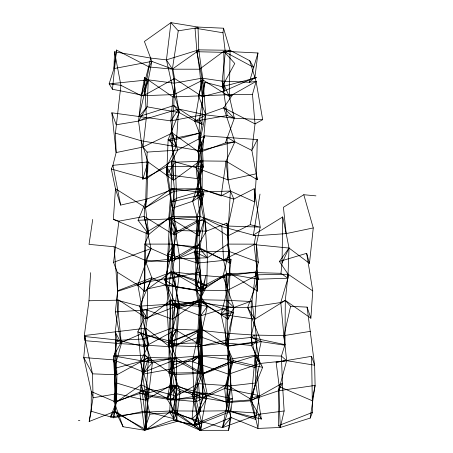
<?xml version="1.0" encoding="UTF-8"?>
<svg xmlns="http://www.w3.org/2000/svg" width="453" height="453" viewBox="0 0 453 453"><rect width="100%" height="100%" fill="white"/><g stroke="black" fill="none" stroke-linecap="round" stroke-linejoin="round"><path stroke-width="0.68" d="M149.881 414.133L175.317 412.445L201.874 423.504L194.088 424.461L177.004 421.432L144.399 430.316L149.881 414.133L145.894 395.769L142.355 374.218L137.854 331.806L144.003 318.878L179.382 305.016L199.603 300.492L227.961 319.246L229.999 273.238L206.761 285.871L171.71 271.947L170.77 272.162L144.496 291.46L144.773 244.105L148.816 234.405L168.805 218.035L204.116 220.651L227.876 235.928L250.232 224.705L254.728 201.919L256.398 173.765L257.315 139.569L204.654 135.849L196.126 167.655L200.883 178.25L200.203 188.776L204.722 218.086L207.366 257.791L206.761 285.871L199.603 300.492L198.754 355.882L196.647 401.658L201.874 423.504L200.804 430.31L175.894 413.985L175.317 412.445L167.089 399.059L173.182 368.612L176.262 345.667L171.851 341.585L141.262 333.844L120.996 342.638L113.652 355.99L116.512 382.978L115.611 411.505L144.632 430.231L139.881 393.464L145.022 355.243L142.82 338.986L141.262 333.844L140.792 310.531L144.937 282.383L144.954 262.106L150.968 248.578L144.201 216.449L144.467 208.154L174.099 191.257L200.203 188.776L233.839 199.082L254.207 188.725L260.186 227.123L256.404 244.156L257.44 291.16L229.999 273.238L227.876 244.099L228.108 226.047L233.839 199.082L230.407 191.053L228.063 179.937L226.047 161.194L234.864 141.823L223.737 107.786L232.7 94.524L252.48 94.337L256.092 81.41L249.733 60.713L230.079 50.306L198.754 49.853L166.449 59.858L150.787 58.092L114.518 51.789L113.958 68.573L109.145 83.862L112.452 89.269L143.929 95.498L174.558 78.465L202.276 96.636L224.235 91.025L254.886 77.497L256.534 77.684L222.1 86.71L205.011 82.316C199.212 100.266 205.611 119.592 198.901 137.299L202.293 171.817L201.913 205.305L197.361 191.959L201.97 161.325L200.118 133.006L168.137 139.609L166.693 174.637L171.109 201.998L176.976 231.67L174.099 244.694L164.835 279.863L170.928 299.994L168.369 345.679L172.831 357.989L169.649 412.06L173.663 418.668L200.175 430.344L228.601 430.31L231.047 417.502L226.172 401.709L228.589 374.235L228.482 359.354L226.755 340.05L221.053 314.269L227.27 290.441L231.121 259.637L223.505 259.807L195.588 245.832L168.154 261.749L145.22 260.379L114.111 246.755L89.026 244.365L92.712 219.439M147.384 288.901L166.37 284.807L196.155 290.22L227.27 290.441L257.831 274.79L254.841 319.172L251.03 337.434L255.209 355.248L255.702 382.983L261.336 419.076L228.204 410.769L200.656 411.114L172.553 410.894L169.649 412.06L146.138 429.704L144.603 411.114L141.296 384.688L143.873 372.179L144.371 346.862L145.826 328.21L147.287 318.652L147.384 288.901L151.84 277.78L145.22 260.379L146.194 232.429L172.078 216.71L200.011 216.324L221.857 226.591L255.707 235.798L286.177 233.606L313.261 227.933L303.799 194.728L283.419 207.293L286.177 233.606L289.02 248.051L287.893 278.25L280.781 302.525L284.784 345.203L261.149 341.692L251.03 337.434L226.755 340.05L198.221 346.636L168.369 345.679L145.826 328.21L84.32 335.543L84.813 340.679L121.347 343.685L171.494 346.794L199.977 336.647L227.621 346.228L261.149 341.692L247.666 307.536L258.108 279.19L257.831 274.79L288.102 274.241L312.751 290.905L310.883 318.216L285.305 300.407L280.781 302.525L247.666 307.536L227.593 307.547L200.52 315.871L169.909 304.173L139.739 306.143L117.078 300.163L117.525 290.792L114.111 246.755M115.611 411.505L123.063 426.749L144.632 430.231L173.312 419.931L176.189 399.393L172.423 374.637L172.367 319.212L172.944 271.942L205.77 275.713L225.056 277.253L226.523 300.294L225.498 342.949L233.312 360.65L226.472 384.716L224.699 388.453L226.908 410.984L194.088 424.461L194.575 425.752L230.577 411.494L255.515 419.331L259.501 395.712L255.492 355.911L257.004 341.704L251.993 300.866L255.854 271.947L258.386 262.179L256.404 244.156L227.876 244.099L207.366 257.791L174.665 258.94L150.968 248.578L144.773 244.105L172.514 244.099L199.926 248.782L230.181 263.074L227.876 235.928L228.108 226.047L226.891 223.114L206.308 231.155L175.356 230.537L174.156 234.897L174.665 258.94L171.71 271.947L179.382 305.016L176.262 345.667L137.854 331.806L141.262 333.844L152.389 362.655L144.399 430.316M205.011 82.316L199.558 119.201L202.151 124.247L173.81 105.566L139.02 116.529L143.929 95.498L148.329 79.858L151.84 61.398L144.405 41.472L170.945 22.65L198.018 27.072L198.754 49.853L202.972 80.011L174.128 94.569L141.353 95.787L120.911 85.306L109.145 83.862L148.329 79.858L174.19 83.193L202.027 78.159L222.146 81.121L249.32 82.287L254.886 77.497L257.967 52.984L223.788 51.274L199.513 69.207L172.938 69.196L149.065 66.97L116.478 50.051L113.958 68.573L151.84 61.398L172.938 69.196L174.558 78.465L174.128 94.569L172.933 96.959L170.883 120.866L172.327 133.001L197.785 151.296L202.582 151.257L225.401 142.916L234.326 118.222L229.388 96.478L230.079 50.306L223.539 28.211L198.018 27.072L195.017 28.16L196.942 51.721L202.027 78.159L202.972 80.011L229.388 96.478L232.7 94.524L172.933 96.959L144.541 77.452L141.353 95.787L138.539 121.098L141.2 140.775L147.984 161.931L173.573 180.266L200.022 160.923L226.047 161.194L257.259 179.711L256.398 173.765L228.063 179.937L196.126 167.655L171.738 160.945L174.365 188.878L171.251 218.839L172.253 261.364L178.731 306.687L168.822 343.833L197.163 342.938L201.342 328.98L169.031 342.157L169.06 373.096L201.177 372.593L197.163 342.938L199.699 299.852L200.634 291.081L199.19 235.792L200.985 188.799L200.022 160.923L197.785 151.296L204.654 135.849L177.746 150.113L171.738 160.945L171.155 188.669L168.805 218.035L172.514 244.099L170.77 272.162L166.817 304.02L169.031 342.157L168.822 343.833L171.166 365.769L180.169 391.8L177.361 412.893L200.186 430.35L200.804 430.31L192.083 394.506L201.177 372.593L201.342 328.98L199.603 300.492L202.089 329.184L202.168 374.388L203.023 397.977L194.088 424.461M146.138 429.704L145.69 400.146L148.522 357.536L145.826 328.21L148.567 345.362L140.26 361.517L148.188 388.685L147.446 412.066L146.138 429.704L114.133 411.669L89.184 421.483L91.189 411.245L91.308 391.59L83.743 357.542L85.736 336.624L84.32 335.543L88.975 300.758L90.577 272.683M169.649 412.06L192.066 418.68L200.175 430.344L231.047 417.502L257.933 428.425L280.345 427.468L284.133 410.967L282.434 383.159L281.409 356.098L284.977 344.665L285.305 300.407L288.102 274.241L279.399 261.483L289.02 248.051L309.461 263.357L313.261 227.933M261.336 419.076L251.019 400.763L255.702 382.983L230.747 385.865L198.544 383.663L176.177 395.973L148.188 388.685L116.529 401.805L114.337 368.47L121.347 343.685L117.078 300.163L118.913 300.152L115.277 331.924L116.914 374.801L116.529 401.805L110.453 416.913L147.446 412.066L172.553 410.894L176.177 395.973L176.557 358.13L171.494 346.794L169.909 304.173L165.906 285.22L172.078 216.71L176.557 198.25L175.266 162.146L170.815 140.838L173.81 105.566L174.558 78.465M255.515 419.331L249.931 398.606L262.621 367.36L233.312 360.65L203.272 373.317L172.423 374.637L172.633 358.283L171.851 341.585L172.57 327.847L142.82 338.986L115.832 340.514L114.116 401.964L123.063 426.749M287.893 278.25L280.968 273.312L282.06 263.029L282.717 216.93L253.386 235.05L255.707 235.798L254.088 244.603L258.108 279.19L287.893 278.25L288.102 274.241M310.883 318.216L307.072 307.117L290.588 306.336L285.305 300.407L254.841 319.172L221.053 314.269L207.344 306.358L201.919 301.256L199.699 299.852L178.731 306.687L166.817 304.02L199.881 306.319L195.186 279.761L199.926 248.782L199.513 244.654L172.253 261.364L172.514 244.099L174.665 258.94L179.705 257.944L194.218 251.874L229.071 251.409L258.386 262.179M284.133 410.967L258.912 414.274L222.497 427.626L192.066 418.68L194.603 391.245L198.544 383.663L202.65 373.64L198.221 346.636L207.344 306.358L196.155 290.22L197.446 263.074L196.783 217.293L203.861 194.263L197.944 178.714L166.693 174.637L166.851 166.591L176.053 146.676L178.692 109.031L174.128 94.569L166.449 59.858L170.945 22.65L178.25 30.838L172.367 69.105L174.19 83.193L179.178 112.582L168.137 139.609L176.053 146.676L202.582 151.257L203.312 166.676L192.706 201.228L197.995 220.305L199.19 235.792L171.251 218.839L168.805 218.035L174.156 234.897L204.722 218.086L228.108 226.047L260.186 227.123L250.232 224.705M194.575 425.752L202.638 397.638L226.472 384.716L249.931 398.606L259.501 395.712L224.699 388.453L203.023 397.977L196.647 401.658L167.089 399.059L145.894 395.769L148.833 392.791L116.512 382.978L114.116 401.964L139.881 393.464L148.833 392.791L176.5 385.129L177.004 421.432L173.312 419.931L194.575 425.752L199.331 410.831L206.817 398.329L202.638 397.638L176.189 399.393L176.5 385.129L172.633 358.283L152.389 362.655L113.652 355.99L145.022 355.243L172.423 374.637M278.391 425.712L279.252 386.585L276.132 362.258L311.573 356.318L314.625 365.209L315.101 385.418L310.186 418.085L280.345 427.468L278.391 425.712L312.502 412.389L311.573 356.318M261.149 341.692L255.645 367.581L230.651 361.743L202.65 373.64L199.977 336.647L200.52 315.871L195.968 289.892L195.588 245.832L200.011 216.324L197.361 191.959L176.557 198.25L171.109 201.998L169.609 218.488L166.37 284.807L165.906 285.22L151.84 277.78L117.525 290.792M144.541 77.452L146.376 117.344L142.967 147.061L147.146 152.095L145.515 207.593L148.816 234.405L113.358 219.343L115.47 188.708L111.319 169.009L112.916 165.322L116.127 152.57L115.441 133.131L120.911 85.306L114.518 51.789M144.467 208.154L145.515 207.593L146.863 199.06L147.984 161.931L112.916 165.322L120.651 205.101L146.863 199.06L174.365 188.878L200.985 188.799L221.166 195.894L230.407 191.053L254.728 201.919L254.207 188.725M199.19 235.792L204.722 218.086L206.308 231.155L194.218 251.874L207.366 257.791L199.926 248.782L204.116 220.651L198.567 192.01L196.126 167.655L200.022 160.923L203.312 166.676L197.944 178.714L199.382 133.04L194.858 121.228L202.027 78.159L202.276 96.636L199.513 69.207L196.942 51.721L198.754 49.853M175.356 230.537L179.705 257.944L179.099 276.149L175.305 303.465L172.367 319.212L146.829 309.914L115.339 311.919L120.996 342.638L115.832 340.514M91.189 411.245L113.675 417.813L144.603 411.114L173.663 418.668L177.361 412.893L175.894 413.985L172.457 386.324L169.06 373.096L171.166 365.769L171.33 361.245L176.698 329.297L177.536 308.652L164.835 279.863L200.549 271.891L194.773 246.608L197.995 220.305L196.783 217.293L169.609 218.488L176.976 231.67L197.995 220.305M198.901 137.299L199.558 119.201M227.876 235.928L230.407 191.053L198.567 192.01L171.155 188.669L145.515 207.593L115.47 188.708L120.651 205.101M206.817 398.329L199.467 373.47L201.806 336.307L201.653 345.82L203.272 373.317L202.638 397.638L203.023 397.977L176.5 385.129L167.089 399.059L172.457 386.324L192.083 394.506L207.066 393.312L232.457 398.765L228.601 430.31M258.912 414.274L257.933 428.425L251.658 399.846L259.796 363.499L254.671 335.101L228.233 333.357L198.958 330.175L176.698 329.297L144.371 346.862L117.174 339.999L85.736 336.624M89.184 421.483L93.069 397.762L116.817 393.776L114.133 411.669L113.675 417.813L116.093 402.196L116.817 393.776L145.69 400.146L171.268 385.016L194.603 391.245L227.502 402.553L251.019 400.763L282.434 383.159L278.606 390.741L280.345 427.468M111.319 169.009L146.274 178.867L147.984 161.931L142.814 179.218L166.851 166.591L203.312 166.676M112.452 89.269L116.478 50.051M172.367 319.212L199.937 299.716L226.523 300.294L251.245 301.505L251.993 300.866L233.997 307.462L199.654 302.53L203.221 289.739L205.77 275.713L199.937 299.716L199.654 302.53L175.305 303.465L140.792 310.531L144.003 318.878L137.871 285.096L150.968 248.578L113.533 262.338L117.31 272.264L117.582 291.387L115.339 311.919M88.975 300.758L118.913 300.152L147.287 318.652L170.928 299.994L177.536 308.652L201.919 301.256L233.295 312.479L226.755 340.05L230.651 361.743L230.747 385.865L228.204 410.769L222.497 427.626L231.047 417.502M172.253 261.364L174.099 244.694L194.773 246.608L199.513 244.654M257.967 52.984L249.32 82.287L256.092 81.41L262.678 119.683L234.326 118.222L227.18 115.515L222.146 81.121L225.334 52.389L222.967 32.775L223.539 28.211M113.533 262.338L118.918 221.155L144.201 216.449L174.156 234.897L174.099 191.257L171.155 188.669L174.365 188.878M142.82 338.986L146.829 309.914M197.163 342.938L198.958 330.175L201.919 301.256L200.549 271.891L196.155 290.22L195.968 289.892L165.906 285.22M221.166 195.894L226.047 161.194M224.699 388.453L231.732 363.096L227.768 345.786L233.997 307.462L223.04 276.302L229.071 251.409L226.891 223.114M253.386 235.05L259.999 194.088M199.977 336.647L198.221 346.636L198.958 330.175L192.412 361.692L194.195 396.358L200.175 430.344L207.066 393.312L199.127 355.815L171.166 365.769M84.32 335.543L92.486 373.833L93.069 397.762L91.308 391.59L116.093 402.196L113.646 359.875L117.174 339.999L115.277 331.924L121.347 343.685M143.929 95.498L149.065 66.97L151.84 61.398M230.747 385.865L222.497 427.626M199.382 133.04L202.582 151.257L205.753 114.892L202.972 80.011L198.578 95.991L205.588 114.218L197.785 151.296L234.864 141.823L251.879 150.407L257.259 179.711M148.188 388.685L145.69 400.146L141.296 384.688L116.093 402.196M141.296 384.688L170.577 400.305L194.195 396.358L226.172 401.709L251.658 399.846L278.606 390.741L286.636 360.662L284.008 335.605L290.588 306.336M197.944 178.714L201.97 161.325L175.266 162.146L166.693 174.637M169.909 304.173L170.928 299.994L207.344 306.358L200.52 315.871M150.787 58.092L141.353 95.787L148.329 79.858L147.083 106.817L138.539 121.098L116.206 124.779L111.84 112.808L170.883 120.866L205.588 114.218L223.737 107.786L255.022 123.901L262.678 119.683M113.646 359.875L116.914 374.801L114.337 368.47L140.26 361.517L148.522 357.536L116.914 374.801L92.486 373.833L83.743 357.542L113.646 359.875L143.873 372.179L148.522 357.536L176.557 358.13L202.65 373.64M284.784 345.203L284.008 335.605L254.671 335.101L251.03 337.434L284.977 344.665M310.186 418.085L312.502 412.389M144.201 216.449L148.816 234.405L138.063 220.294L146.863 199.06M148.567 345.362L139.739 306.143L151.84 277.78M282.06 263.029L289.02 248.051L254.088 244.603L223.505 259.807L226.63 273.782L227.27 290.441M257.315 139.569L251.879 150.407L255.022 123.901L252.48 94.337M200.203 188.776L198.567 192.01L200.985 188.799L192.706 201.228L172.361 208.142L166.851 166.591L173.573 180.266L172.327 133.001L142.967 147.061L116.127 152.57L111.84 112.808M227.961 319.246L233.997 307.462L226.523 300.294M168.822 343.833L176.698 329.297L168.369 345.679L171.494 346.794M177.536 308.652L178.731 306.687M169.06 373.096L173.182 368.612L172.633 358.283L202.168 374.388L231.732 363.096L233.312 360.65M170.883 120.866L178.692 109.031L205.753 114.892L234.326 118.222L223.737 107.786M168.154 261.749L167.904 253.833L174.099 244.694M251.658 399.846L251.019 400.763L255.209 355.248L281.409 356.098L286.636 360.662L314.625 365.209L307.072 307.117M110.453 416.913L114.133 411.669M139.02 116.529L147.083 106.817L179.178 112.582L194.858 121.228L202.151 124.247M280.968 273.312L256.664 272.621L226.63 273.782L227.593 307.547L221.053 314.269L233.295 312.479M169.031 342.157L176.262 345.667L199.099 331.137L201.342 328.98M276.132 362.258L286.636 360.662L259.796 363.499L255.209 355.248L228.482 359.354L199.932 355.956L194.603 391.245L194.195 396.358L207.066 393.312L180.169 391.8L170.577 400.305L173.663 418.668M192.066 418.68L200.656 411.114L198.544 383.663M169.609 218.488L172.078 216.71M146.274 178.867L171.738 160.945M199.099 331.137L202.089 329.184L227.768 345.786L257.004 341.704L251.421 345.469L225.498 342.949L201.653 345.82L172.57 327.847M192.706 201.228L203.861 194.263L197.361 191.959M256.092 81.41L229.388 96.478L222.146 81.121L224.235 91.025L222.1 86.71L234.779 63.488L223.788 51.274L224.235 91.025M195.968 289.892L226.63 273.782L258.108 279.19L256.664 272.621M199.467 373.47L203.272 373.317L202.168 374.388L198.754 355.882L173.182 368.612L142.355 374.218L152.389 362.655L145.022 355.243M146.376 117.344L138.539 121.098L178.692 109.031L179.178 112.582L173.81 105.566M229.999 273.238L223.04 276.302L203.221 289.739L171.71 271.947L137.871 285.096L117.31 272.264M230.079 50.306L225.334 52.389L196.942 51.721L172.367 69.105L166.449 59.858M143.873 372.179L171.33 361.245L192.412 361.692L228.589 374.235L259.796 363.499M172.944 271.942L179.099 276.149L144.937 282.383L137.871 285.096L144.496 291.46M117.582 291.387L144.937 282.383M231.732 363.096L255.492 355.911L262.621 367.36L251.421 345.469L251.245 301.505M196.783 217.293L200.011 216.324M279.399 261.483L306.658 253.306L309.461 263.357M200.118 133.006L170.815 140.838L168.137 139.609M171.109 201.998L203.861 194.263M227.18 115.515L194.858 121.228L205.753 114.892L205.588 114.218M284.008 335.605L310.503 331.324M178.25 30.838L195.017 28.16L222.967 32.775M144.954 262.106L179.705 257.944M225.401 142.916L234.864 141.823L227.038 137.412L228.063 179.937M231.121 259.637L197.446 263.074L167.904 253.833M140.26 361.517L176.557 358.13M147.146 152.095L177.746 150.113L172.327 133.001L176.053 146.676L141.2 140.775L115.441 133.131M138.063 220.294L171.251 218.839L176.976 231.67M230.651 361.743L228.482 359.354L227.502 402.553L226.172 401.709L232.457 398.765L227.706 355.22L199.127 355.815L192.412 361.692L199.932 355.956L172.831 357.989L171.33 361.245L170.577 400.305L171.268 385.016L176.177 395.973M78.363 420.548L79.847 420.548M256.364 413.062L226.908 410.984L230.577 411.494L226.472 384.716M166.817 304.02L179.382 305.016L175.305 303.465L171.851 341.585L202.089 329.184L201.653 345.82L199.937 299.716M303.799 194.728L315.939 195.866M164.835 279.863L176.121 287.1L200.634 291.081L200.549 271.891M139.881 393.464L176.189 399.393M194.218 251.874L203.221 289.739L206.761 285.871L195.186 279.761L170.77 272.162L176.121 287.1M113.358 219.343L118.918 221.155M225.056 277.253L223.04 276.302L255.854 271.947L257.44 291.16M172.457 386.324L180.169 391.8M223.788 51.274L253.822 67.469L249.733 60.713M225.498 342.949L227.768 345.786M192.083 394.506L196.647 401.658M247.666 307.536L254.841 319.172M139.739 306.143L147.287 318.652M195.186 279.761L200.634 291.081M282.717 216.93L286.177 233.606M175.317 412.445L177.004 421.432M306.658 253.306L312.751 290.905M229.071 251.409L227.876 244.099L230.181 263.074M194.773 246.608L197.446 263.074L195.588 245.832M198.754 355.882L201.177 372.593M221.857 226.591L223.505 259.807M227.706 355.22L228.589 374.235L228.233 333.357M141.2 140.775L142.814 179.218M201.97 161.325L202.293 171.817M199.699 299.852L199.881 306.319M227.593 307.547L227.621 346.228M279.252 386.585L278.606 390.741L315.101 385.418L312.128 400.679L279.252 386.585"/></g></svg>
